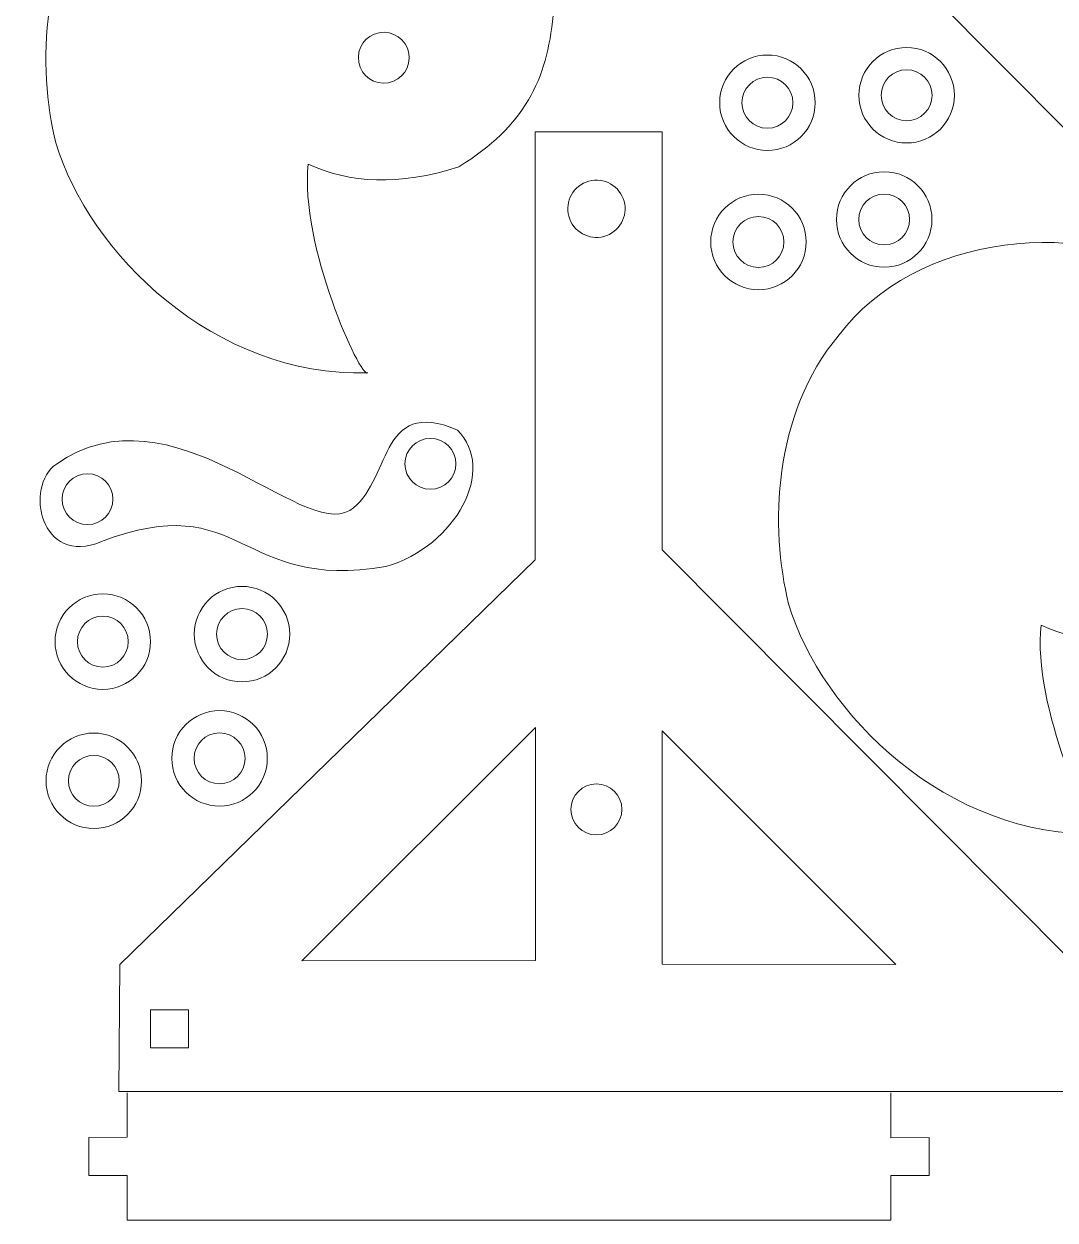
# Model space of a CAD drawing. Header units: inches. Extents: x -12 to 0.8, y -0.2 to 10.9.
# Drawn here: x -12 to -5.62, y -0.21 to 7.19 of the extents above; entities that cross this region are included whole.
import ezdxf

# ---------------------------------------------------------------- set-up
doc = ezdxf.new("R2010")
doc.units = ezdxf.units.IN
doc.header["$MEASUREMENT"] = 0
doc.layers.add('Layer 1', color=7, linetype='Continuous')

msp = doc.modelspace()

# ---------------------------------------------------------------- linework, layer by layer
at = {"layer": 'Layer 1', "color": 250, "lineweight": 9}
msp.add_lwpolyline([(-11.219, 0.8512), (-10.9828, 0.8512), (-10.9828, 1.0874), (-11.219, 1.0874), (-11.219, 0.8512)], close=True, dxfattribs=at)
msp.add_ellipse((-8.4605, 2.3264), major_axis=(0, 0.1575), ratio=1, dxfattribs=at)
for points, knots in [([(-10.2427, 6.3187), (-10.2998, 5.8276), (-9.917, 4.9841), (-9.8751, 5.0263), (-9.8751, 5.0263), (-10.8239, 4.9994), (-11.5997, 5.7679), (-11.8046, 6.4496), (-11.8046, 6.4496), (-11.9188, 6.916), (-11.9047, 7.6248), (-11.4921, 8.113), (-11.4921, 8.113), (-11.0283, 8.731), (-9.9634, 8.8781), (-9.2887, 8.4069), (-9.2887, 8.4069), (-8.9275, 8.1546), (-8.7022, 7.6606), (-8.7289, 7.2372), (-8.7289, 7.2372), (-8.7652, 6.8423), (-8.9035, 6.5521), (-9.3114, 6.3018), (-9.3114, 6.3018), (-9.6838, 6.1809), (-9.989, 6.2006), (-10.2427, 6.3187)], [0, 0, 0, 0, 0.125, 0.125, 0.125, 0.125, 0.25, 0.25, 0.25, 0.25, 0.375, 0.375, 0.375, 0.375, 0.5, 0.5, 0.5, 0.5, 0.625, 0.625, 0.625, 0.625, 0.75, 0.75, 0.75, 0.75, 1, 1, 1, 1]), ([(-3.0435, 2.2113), (-3.0435, 2.2113), (-3.8309, 2.2113), (-3.8309, 2.2113), (-3.8309, 2.2113), (-3.8309, 2.2113), (-3.8309, 4.7967), (-3.8309, 4.7967), (-3.8309, 4.7967), (-3.8309, 4.7967), (-6.3806, 7.3604), (-6.3806, 7.3604), (-6.3806, 7.3604), (-6.3806, 7.3604), (-8.6361, 7.3614), (-8.6361, 7.3614), (-8.6361, 7.3614), (-8.6361, 7.3614), (-8.6361, 8.1488), (-8.6361, 8.1488), (-8.6361, 8.1488), (-8.6361, 8.1488), (-0.4685, 8.1488), (-0.4685, 8.1488), (-0.4685, 8.1488), (-0.4685, 8.1488), (-0.4761, 7.3614), (-0.4761, 7.3614), (-0.4761, 7.3614), (-0.4761, 7.3614), (-3.0435, 4.8592), (-3.0435, 4.8592), (-3.0435, 4.8592), (-3.0435, 4.8592), (-3.0435, 2.2113), (-3.0435, 2.2113)], [0, 0, 0, 0, 0.1, 0.1, 0.1, 0.1, 0.2, 0.2, 0.2, 0.2, 0.3, 0.3, 0.3, 0.3, 0.4, 0.4, 0.4, 0.4, 0.5, 0.5, 0.5, 0.5, 0.6, 0.6, 0.6, 0.6, 0.7, 0.7, 0.7, 0.7, 0.8, 0.8, 0.8, 0.8, 1, 1, 1, 1]), ([(-9.8043, 7.1312), (-9.8898, 7.1154), (-9.9463, 7.0333), (-9.9305, 6.9477), (-9.9305, 6.9477), (-9.9147, 6.8622), (-9.8326, 6.8057), (-9.7471, 6.8215), (-9.7471, 6.8215), (-9.6616, 6.8373), (-9.6051, 6.9194), (-9.6209, 7.0049), (-9.6209, 7.0049), (-9.6366, 7.0904), (-9.7188, 7.1469), (-9.8043, 7.1312)], [0, 0, 0, 0, 0.2, 0.2, 0.2, 0.2, 0.4, 0.4, 0.4, 0.4, 0.6, 0.6, 0.6, 0.6, 1, 1, 1, 1]), ([(-6.2463, 6.7441), (-6.2463, 6.581), (-6.3785, 6.4488), (-6.5416, 6.4488), (-6.5416, 6.4488), (-6.7047, 6.4488), (-6.8369, 6.581), (-6.8369, 6.7441), (-6.8369, 6.7441), (-6.8369, 6.9072), (-6.7047, 7.0394), (-6.5416, 7.0394), (-6.5416, 7.0394), (-6.3785, 7.0394), (-6.2463, 6.9072), (-6.2463, 6.7441)], [0, 0, 0, 0, 0.2, 0.2, 0.2, 0.2, 0.4, 0.4, 0.4, 0.4, 0.6, 0.6, 0.6, 0.6, 1, 1, 1, 1]), ([(-7.1074, 6.6978), (-7.1074, 6.5347), (-7.2396, 6.4025), (-7.4027, 6.4025), (-7.4027, 6.4025), (-7.5658, 6.4025), (-7.698, 6.5347), (-7.698, 6.6978), (-7.698, 6.6978), (-7.698, 6.8608), (-7.5658, 6.993), (-7.4027, 6.993), (-7.4027, 6.993), (-7.2396, 6.993), (-7.1074, 6.8608), (-7.1074, 6.6978)], [0, 0, 0, 0, 0.2, 0.2, 0.2, 0.2, 0.4, 0.4, 0.4, 0.4, 0.6, 0.6, 0.6, 0.6, 1, 1, 1, 1]), ([(-6.3841, 6.7441), (-6.3841, 6.6571), (-6.4546, 6.5866), (-6.5416, 6.5866), (-6.5416, 6.5866), (-6.6286, 6.5866), (-6.6991, 6.6571), (-6.6991, 6.7441), (-6.6991, 6.7441), (-6.6991, 6.8311), (-6.6286, 6.9016), (-6.5416, 6.9016), (-6.5416, 6.9016), (-6.4546, 6.9016), (-6.3841, 6.8311), (-6.3841, 6.7441)], [0, 0, 0, 0, 0.2, 0.2, 0.2, 0.2, 0.4, 0.4, 0.4, 0.4, 0.6, 0.6, 0.6, 0.6, 1, 1, 1, 1]), ([(-7.2452, 6.6978), (-7.2452, 6.6108), (-7.3157, 6.5403), (-7.4027, 6.5403), (-7.4027, 6.5403), (-7.4897, 6.5403), (-7.5602, 6.6108), (-7.5602, 6.6978), (-7.5602, 6.6978), (-7.5602, 6.7847), (-7.4897, 6.8552), (-7.4027, 6.8552), (-7.4027, 6.8552), (-7.3157, 6.8552), (-7.2452, 6.7847), (-7.2452, 6.6978)], [0, 0, 0, 0, 0.2, 0.2, 0.2, 0.2, 0.4, 0.4, 0.4, 0.4, 0.6, 0.6, 0.6, 0.6, 1, 1, 1, 1]), ([(-8.8404, 6.518), (-8.8404, 6.518), (-8.053, 6.518), (-8.053, 6.518), (-8.053, 6.518), (-8.053, 6.518), (-8.053, 3.9325), (-8.053, 3.9325), (-8.053, 3.9325), (-8.053, 3.9325), (-5.5033, 1.3689), (-5.5033, 1.3689), (-5.5033, 1.3689), (-5.5033, 1.3689), (-3.2478, 1.3679), (-3.2478, 1.3679), (-3.2478, 1.3679), (-3.2478, 1.3679), (-3.2478, 0.5805), (-3.2478, 0.5805), (-3.2478, 0.5805), (-3.2478, 0.5805), (-11.4154, 0.5805), (-11.4154, 0.5805), (-11.4154, 0.5805), (-11.4154, 0.5805), (-11.4078, 1.3679), (-11.4078, 1.3679), (-11.4078, 1.3679), (-11.4078, 1.3679), (-8.8404, 3.87), (-8.8404, 3.87), (-8.8404, 3.87), (-8.8404, 3.87), (-8.8404, 6.518), (-8.8404, 6.518)], [0, 0, 0, 0, 0.1, 0.1, 0.1, 0.1, 0.2, 0.2, 0.2, 0.2, 0.3, 0.3, 0.3, 0.3, 0.4, 0.4, 0.4, 0.4, 0.5, 0.5, 0.5, 0.5, 0.6, 0.6, 0.6, 0.6, 0.7, 0.7, 0.7, 0.7, 0.8, 0.8, 0.8, 0.8, 1, 1, 1, 1]), ([(-8.2952, 6.1053), (-8.3303, 6.1965), (-8.4328, 6.2421), (-8.5241, 6.2069), (-8.5241, 6.2069), (-8.6154, 6.1718), (-8.6609, 6.0693), (-8.6258, 5.978), (-8.6258, 5.978), (-8.5906, 5.8867), (-8.4881, 5.8412), (-8.3968, 5.8763), (-8.3968, 5.8763), (-8.3055, 5.9115), (-8.26, 6.014), (-8.2952, 6.1053)], [0, 0, 0, 0, 0.2, 0.2, 0.2, 0.2, 0.4, 0.4, 0.4, 0.4, 0.6, 0.6, 0.6, 0.6, 1, 1, 1, 1]), ([(-6.3852, 5.9755), (-6.3852, 5.8124), (-6.5174, 5.6803), (-6.6805, 5.6803), (-6.6805, 5.6803), (-6.8436, 5.6803), (-6.9758, 5.8124), (-6.9758, 5.9755), (-6.9758, 5.9755), (-6.9758, 6.1386), (-6.8436, 6.2708), (-6.6805, 6.2708), (-6.6805, 6.2708), (-6.5174, 6.2708), (-6.3852, 6.1386), (-6.3852, 5.9755)], [0, 0, 0, 0, 0.2, 0.2, 0.2, 0.2, 0.4, 0.4, 0.4, 0.4, 0.6, 0.6, 0.6, 0.6, 1, 1, 1, 1]), ([(-7.163, 5.8366), (-7.163, 5.6736), (-7.2952, 5.5414), (-7.4583, 5.5414), (-7.4583, 5.5414), (-7.6214, 5.5414), (-7.7536, 5.6736), (-7.7536, 5.8366), (-7.7536, 5.8366), (-7.7536, 5.9997), (-7.6214, 6.1319), (-7.4583, 6.1319), (-7.4583, 6.1319), (-7.2952, 6.1319), (-7.163, 5.9997), (-7.163, 5.8366)], [0, 0, 0, 0, 0.2, 0.2, 0.2, 0.2, 0.4, 0.4, 0.4, 0.4, 0.6, 0.6, 0.6, 0.6, 1, 1, 1, 1]), ([(-6.523, 5.9755), (-6.523, 5.8886), (-6.5935, 5.8181), (-6.6805, 5.8181), (-6.6805, 5.8181), (-6.7675, 5.8181), (-6.838, 5.8886), (-6.838, 5.9755), (-6.838, 5.9755), (-6.838, 6.0625), (-6.7675, 6.133), (-6.6805, 6.133), (-6.6805, 6.133), (-6.5935, 6.133), (-6.523, 6.0625), (-6.523, 5.9755)], [0, 0, 0, 0, 0.2, 0.2, 0.2, 0.2, 0.4, 0.4, 0.4, 0.4, 0.6, 0.6, 0.6, 0.6, 1, 1, 1, 1]), ([(-7.3008, 5.8366), (-7.3008, 5.7497), (-7.3713, 5.6792), (-7.4583, 5.6792), (-7.4583, 5.6792), (-7.5452, 5.6792), (-7.6158, 5.7497), (-7.6158, 5.8366), (-7.6158, 5.8366), (-7.6158, 5.9236), (-7.5452, 5.9941), (-7.4583, 5.9941), (-7.4583, 5.9941), (-7.3713, 5.9941), (-7.3008, 5.9236), (-7.3008, 5.8366)], [0, 0, 0, 0, 0.2, 0.2, 0.2, 0.2, 0.4, 0.4, 0.4, 0.4, 0.6, 0.6, 0.6, 0.6, 1, 1, 1, 1]), ([(-5.7102, 3.4671), (-5.7672, 2.976), (-5.3845, 2.1325), (-5.3426, 2.1747), (-5.3426, 2.1747), (-6.2913, 2.1478), (-7.0672, 2.9163), (-7.272, 3.598), (-7.272, 3.598), (-7.3863, 4.0644), (-7.3721, 4.7732), (-6.9595, 5.2614), (-6.9595, 5.2614), (-6.4957, 5.8794), (-5.4309, 6.0265), (-4.7561, 5.5553), (-4.7561, 5.5553), (-4.3949, 5.303), (-4.1697, 4.809), (-4.1963, 4.3856), (-4.1963, 4.3856), (-4.2326, 3.9907), (-4.3709, 3.7005), (-4.7788, 3.4502), (-4.7788, 3.4502), (-5.1512, 3.3293), (-5.4564, 3.349), (-5.7102, 3.4671)], [0, 0, 0, 0, 0.125, 0.125, 0.125, 0.125, 0.25, 0.25, 0.25, 0.25, 0.375, 0.375, 0.375, 0.375, 0.5, 0.5, 0.5, 0.5, 0.625, 0.625, 0.625, 0.625, 0.75, 0.75, 0.75, 0.75, 1, 1, 1, 1]), ([(-9.3199, 4.6733), (-9.0761, 4.4291), (-9.326, 3.9575), (-9.7627, 3.8282), (-9.7627, 3.8282), (-10.6858, 3.6726), (-10.638, 4.3206), (-11.5229, 3.9828), (-11.5229, 3.9828), (-11.8994, 3.8253), (-12.0018, 4.3229), (-11.8012, 4.4628), (-11.8012, 4.4628), (-11.0845, 4.9629), (-10.2824, 3.9916), (-9.9867, 4.1764), (-9.9867, 4.1764), (-9.7293, 4.3373), (-9.8132, 4.8873), (-9.3199, 4.6733)], [0, 0, 0, 0, 0.166667, 0.166667, 0.166667, 0.166667, 0.333333, 0.333333, 0.333333, 0.333333, 0.5, 0.5, 0.5, 0.5, 0.666667, 0.666667, 0.666667, 0.666667, 1, 1, 1, 1]), ([(-9.3297, 4.4641), (-9.3297, 4.3771), (-9.4002, 4.3066), (-9.4871, 4.3066), (-9.4871, 4.3066), (-9.5741, 4.3066), (-9.6446, 4.3771), (-9.6446, 4.4641), (-9.6446, 4.4641), (-9.6446, 4.551), (-9.5741, 4.6216), (-9.4871, 4.6216), (-9.4871, 4.6216), (-9.4002, 4.6216), (-9.3297, 4.551), (-9.3297, 4.4641)], [0, 0, 0, 0, 0.2, 0.2, 0.2, 0.2, 0.4, 0.4, 0.4, 0.4, 0.6, 0.6, 0.6, 0.6, 1, 1, 1, 1]), ([(-11.4508, 4.2456), (-11.4508, 4.1586), (-11.5213, 4.0881), (-11.6082, 4.0881), (-11.6082, 4.0881), (-11.6952, 4.0881), (-11.7657, 4.1586), (-11.7657, 4.2456), (-11.7657, 4.2456), (-11.7657, 4.3325), (-11.6952, 4.403), (-11.6082, 4.403), (-11.6082, 4.403), (-11.5213, 4.403), (-11.4508, 4.3325), (-11.4508, 4.2456)], [0, 0, 0, 0, 0.2, 0.2, 0.2, 0.2, 0.4, 0.4, 0.4, 0.4, 0.6, 0.6, 0.6, 0.6, 1, 1, 1, 1]), ([(-10.3574, 3.4108), (-10.3574, 3.2477), (-10.4896, 3.1155), (-10.6527, 3.1155), (-10.6527, 3.1155), (-10.8158, 3.1155), (-10.948, 3.2477), (-10.948, 3.4108), (-10.948, 3.4108), (-10.948, 3.5739), (-10.8158, 3.7061), (-10.6527, 3.7061), (-10.6527, 3.7061), (-10.4896, 3.7061), (-10.3574, 3.5739), (-10.3574, 3.4108)], [0, 0, 0, 0, 0.2, 0.2, 0.2, 0.2, 0.4, 0.4, 0.4, 0.4, 0.6, 0.6, 0.6, 0.6, 1, 1, 1, 1]), ([(-11.2186, 3.3644), (-11.2186, 3.2013), (-11.3508, 3.0691), (-11.5138, 3.0691), (-11.5138, 3.0691), (-11.6769, 3.0691), (-11.8091, 3.2013), (-11.8091, 3.3644), (-11.8091, 3.3644), (-11.8091, 3.5275), (-11.6769, 3.6597), (-11.5138, 3.6597), (-11.5138, 3.6597), (-11.3508, 3.6597), (-11.2186, 3.5275), (-11.2186, 3.3644)], [0, 0, 0, 0, 0.2, 0.2, 0.2, 0.2, 0.4, 0.4, 0.4, 0.4, 0.6, 0.6, 0.6, 0.6, 1, 1, 1, 1]), ([(-10.4952, 3.4108), (-10.4952, 3.3238), (-10.5657, 3.2533), (-10.6527, 3.2533), (-10.6527, 3.2533), (-10.7397, 3.2533), (-10.8102, 3.3238), (-10.8102, 3.4108), (-10.8102, 3.4108), (-10.8102, 3.4978), (-10.7397, 3.5683), (-10.6527, 3.5683), (-10.6527, 3.5683), (-10.5657, 3.5683), (-10.4952, 3.4978), (-10.4952, 3.4108)], [0, 0, 0, 0, 0.2, 0.2, 0.2, 0.2, 0.4, 0.4, 0.4, 0.4, 0.6, 0.6, 0.6, 0.6, 1, 1, 1, 1]), ([(-11.3564, 3.3644), (-11.3564, 3.2774), (-11.4269, 3.2069), (-11.5138, 3.2069), (-11.5138, 3.2069), (-11.6008, 3.2069), (-11.6713, 3.2774), (-11.6713, 3.3644), (-11.6713, 3.3644), (-11.6713, 3.4514), (-11.6008, 3.5219), (-11.5138, 3.5219), (-11.5138, 3.5219), (-11.4269, 3.5219), (-11.3564, 3.4514), (-11.3564, 3.3644)], [0, 0, 0, 0, 0.2, 0.2, 0.2, 0.2, 0.4, 0.4, 0.4, 0.4, 0.6, 0.6, 0.6, 0.6, 1, 1, 1, 1]), ([(-10.4963, 2.6422), (-10.4963, 2.4791), (-10.6285, 2.3469), (-10.7916, 2.3469), (-10.7916, 2.3469), (-10.9547, 2.3469), (-11.0869, 2.4791), (-11.0869, 2.6422), (-11.0869, 2.6422), (-11.0869, 2.8053), (-10.9547, 2.9375), (-10.7916, 2.9375), (-10.7916, 2.9375), (-10.6285, 2.9375), (-10.4963, 2.8053), (-10.4963, 2.6422)], [0, 0, 0, 0, 0.2, 0.2, 0.2, 0.2, 0.4, 0.4, 0.4, 0.4, 0.6, 0.6, 0.6, 0.6, 1, 1, 1, 1]), ([(-8.8383, 2.8326), (-8.8383, 2.8326), (-8.8383, 1.3909), (-8.8383, 1.3909), (-8.8383, 1.3909), (-8.8383, 1.3909), (-10.2821, 1.3887), (-10.2821, 1.3887), (-10.2821, 1.3887), (-10.2821, 1.3887), (-8.8383, 2.8326), (-8.8383, 2.8326)], [0, 0, 0, 0, 0.25, 0.25, 0.25, 0.25, 0.5, 0.5, 0.5, 0.5, 1, 1, 1, 1]), ([(-8.053, 2.8118), (-8.053, 2.8118), (-8.053, 1.37), (-8.053, 1.37), (-8.053, 1.37), (-8.053, 1.37), (-6.6091, 1.3679), (-6.6091, 1.3679), (-6.6091, 1.3679), (-6.6091, 1.3679), (-8.053, 2.8118), (-8.053, 2.8118)], [0, 0, 0, 0, 0.25, 0.25, 0.25, 0.25, 0.5, 0.5, 0.5, 0.5, 1, 1, 1, 1]), ([(-11.2741, 2.5033), (-11.2741, 2.3402), (-11.4063, 2.208), (-11.5694, 2.208), (-11.5694, 2.208), (-11.7325, 2.208), (-11.8647, 2.3402), (-11.8647, 2.5033), (-11.8647, 2.5033), (-11.8647, 2.6664), (-11.7325, 2.7986), (-11.5694, 2.7986), (-11.5694, 2.7986), (-11.4063, 2.7986), (-11.2741, 2.6664), (-11.2741, 2.5033)], [0, 0, 0, 0, 0.2, 0.2, 0.2, 0.2, 0.4, 0.4, 0.4, 0.4, 0.6, 0.6, 0.6, 0.6, 1, 1, 1, 1]), ([(-10.6341, 2.6422), (-10.6341, 2.5552), (-10.7046, 2.4847), (-10.7916, 2.4847), (-10.7916, 2.4847), (-10.8786, 2.4847), (-10.9491, 2.5552), (-10.9491, 2.6422), (-10.9491, 2.6422), (-10.9491, 2.7292), (-10.8786, 2.7997), (-10.7916, 2.7997), (-10.7916, 2.7997), (-10.7046, 2.7997), (-10.6341, 2.7292), (-10.6341, 2.6422)], [0, 0, 0, 0, 0.2, 0.2, 0.2, 0.2, 0.4, 0.4, 0.4, 0.4, 0.6, 0.6, 0.6, 0.6, 1, 1, 1, 1]), ([(-11.4119, 2.5033), (-11.4119, 2.4163), (-11.4824, 2.3458), (-11.5694, 2.3458), (-11.5694, 2.3458), (-11.6564, 2.3458), (-11.7269, 2.4163), (-11.7269, 2.5033), (-11.7269, 2.5033), (-11.7269, 2.5903), (-11.6564, 2.6608), (-11.5694, 2.6608), (-11.5694, 2.6608), (-11.4824, 2.6608), (-11.4119, 2.5903), (-11.4119, 2.5033)], [0, 0, 0, 0, 0.2, 0.2, 0.2, 0.2, 0.4, 0.4, 0.4, 0.4, 0.6, 0.6, 0.6, 0.6, 1, 1, 1, 1]), ([(-11.3634, 0.5735), (-11.3634, 0.5735), (-11.3634, 0.2996), (-11.3634, 0.2996), (-11.3634, 0.2996), (-11.3634, 0.2996), (-11.5997, 0.2979), (-11.5997, 0.2979), (-11.5997, 0.2979), (-11.5997, 0.2979), (-11.5997, 0.0617), (-11.5997, 0.0617), (-11.5997, 0.0617), (-11.5997, 0.0617), (-11.3634, 0.0613), (-11.3634, 0.0613), (-11.3634, 0.0613), (-11.3634, 0.0613), (-11.3634, -0.2139), (-11.3634, -0.2139), (-11.3634, -0.2139), (-11.3634, -0.2139), (-6.639, -0.2139), (-6.639, -0.2139), (-6.639, -0.2139), (-6.639, -0.2139), (-6.639, 0.0613), (-6.639, 0.0613), (-6.639, 0.0613), (-6.639, 0.0613), (-6.4028, 0.0617), (-6.4028, 0.0617), (-6.4028, 0.0617), (-6.4028, 0.0617), (-6.4028, 0.2979), (-6.4028, 0.2979), (-6.4028, 0.2979), (-6.4028, 0.2979), (-6.639, 0.2957), (-6.639, 0.2957), (-6.639, 0.2957), (-6.639, 0.2957), (-6.639, 0.5735), (-6.639, 0.5735)], [0, 0, 0, 0, 0.083333, 0.083333, 0.083333, 0.083333, 0.166667, 0.166667, 0.166667, 0.166667, 0.25, 0.25, 0.25, 0.25, 0.333333, 0.333333, 0.333333, 0.333333, 0.416667, 0.416667, 0.416667, 0.416667, 0.5, 0.5, 0.5, 0.5, 0.583333, 0.583333, 0.583333, 0.583333, 0.666667, 0.666667, 0.666667, 0.666667, 0.75, 0.75, 0.75, 0.75, 0.833333, 0.833333, 0.833333, 0.833333, 1, 1, 1, 1])]:
    msp.add_open_spline(points, degree=3, knots=knots, dxfattribs=at)

doc.saveas('drawing.dxf')
